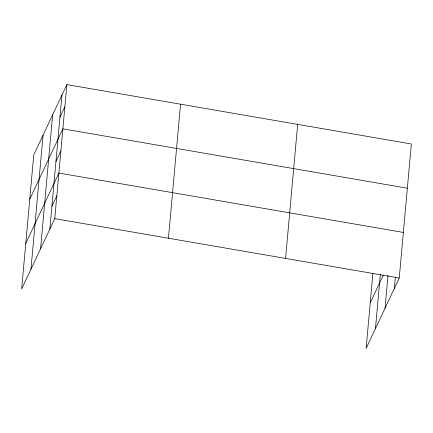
<?xml version="1.0" encoding="UTF-8"?>
<svg xmlns="http://www.w3.org/2000/svg" width="433" height="433" viewBox="0 0 433 433"><rect width="100%" height="100%" fill="white"/><g stroke="black" fill="none" stroke-linecap="round" stroke-linejoin="round"><path stroke-width="0.65" d="M30.96 269.229L43.056 135.193M40.556 248.845L52.647 114.81M49.865 229.057L61.962 95.022M66.866 84.603L33.747 154.982L21.65 289.017L54.769 218.638L66.866 84.603L411.35 143.983L399.253 278.018L366.134 348.397L372.91 273.337M168.448 238.231L180.545 104.196M285.574 258.42L297.671 124.385M375.449 328.609L380.347 274.327M385.04 308.226L388.006 275.383M394.349 288.438L395.378 277.044M59.965 117.137L64.869 106.718M29.753 199.212L62.872 128.834L407.361 188.214M55.976 161.368L60.874 150.949M25.764 243.443L58.883 173.065L403.367 232.445M51.922 206.27L56.826 195.851M370.247 302.824L383.227 275.242M54.769 218.638L399.253 278.018"/></g></svg>
